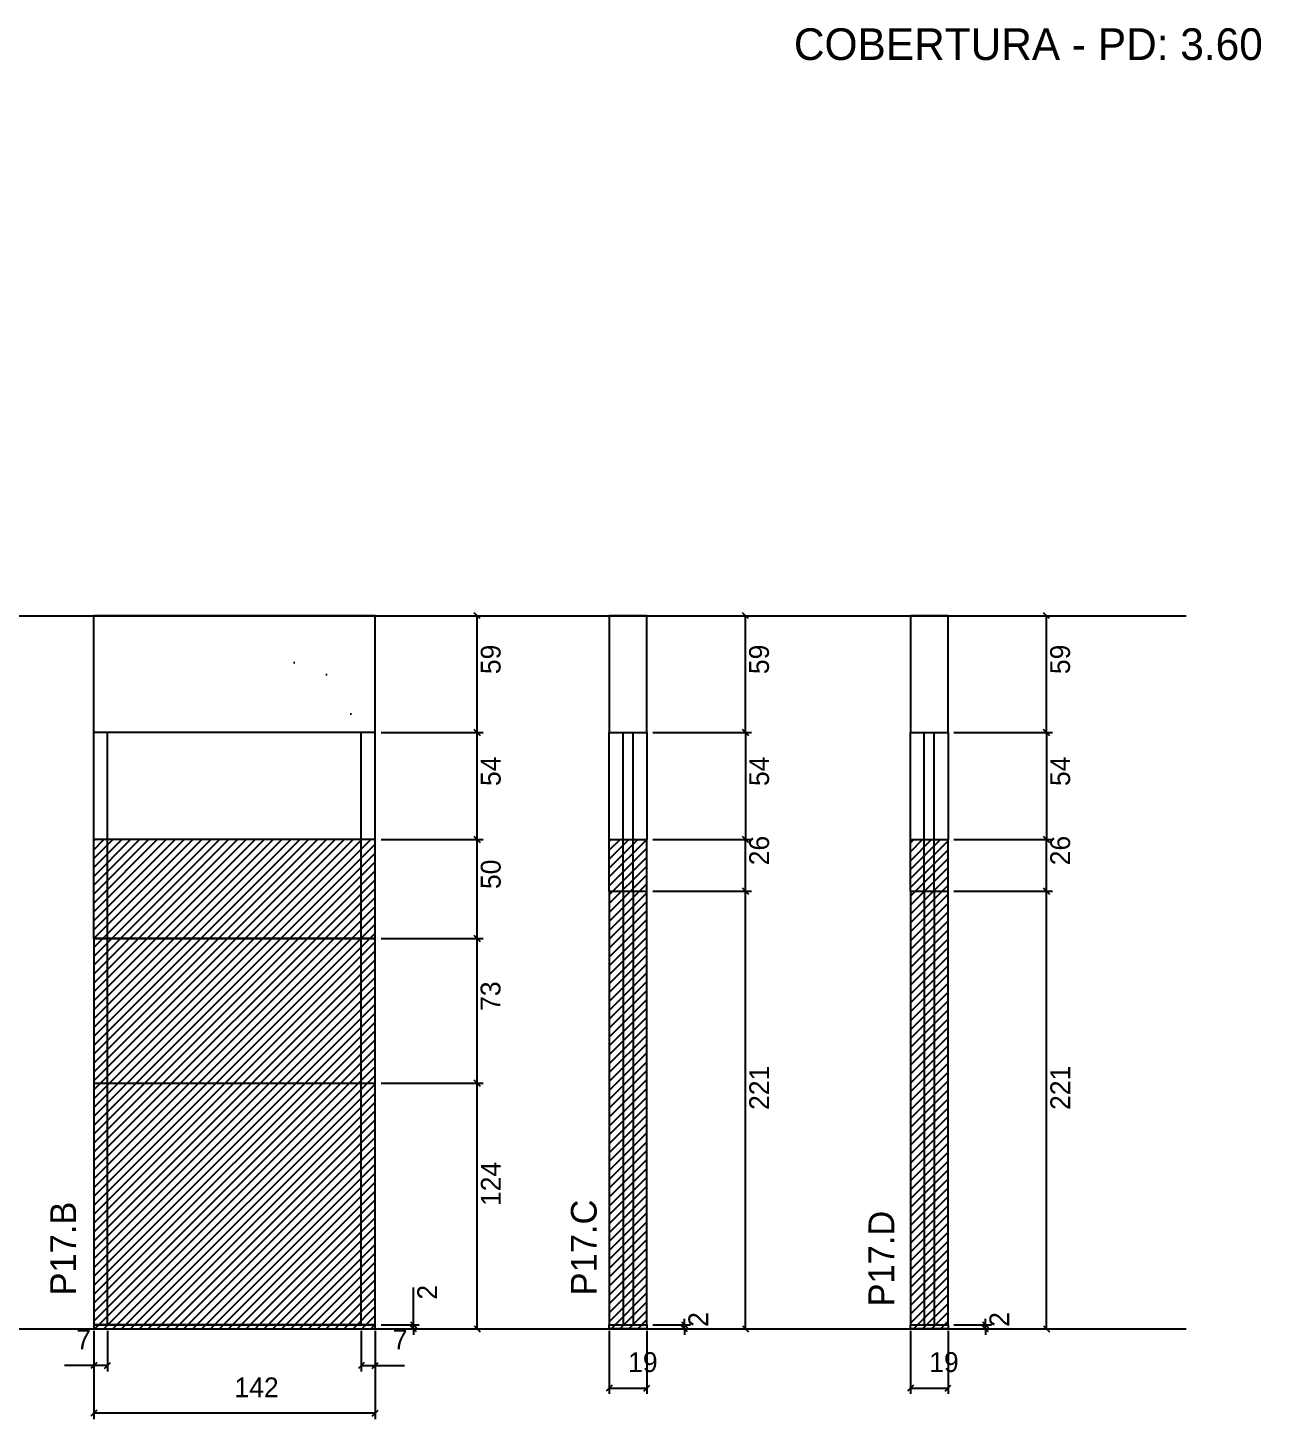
# Model space of a CAD drawing. Header units: metres. Extents: x 6042 to 7415, y 12348 to 13065.
# Drawn here: x 6792 to 7415, y 12348 to 13051 of the extents above; entities that cross this region are included whole.
import ezdxf

# ---------------------------------------------------------------- set-up
doc = ezdxf.new("R2010")
doc.units = ezdxf.units.M
for name, color, linetype in [('COTA', 7, 'Continuous'), ('Hachura', 7, 'Continuous'), ('NOMENCLATURA', 7, 'Continuous'), ('Nível', 7, 'Continuous'), ('Painéis', 7, 'Continuous'), ('SARR_2.2x7', 7, 'Continuous'), ('Texto Seção', 7, 'Continuous')]:
    doc.layers.add(name, color=color, linetype=linetype)

msp = doc.modelspace()

# ---------------------------------------------------------------- hatches: boundary and pattern name
at = {"layer": 'COTA'}
h = msp.add_hatch(dxfattribs=at)
h.set_pattern_fill('AR-CONC')
h.paths.add_polyline_path([(6967.51, 12753.86), (6825.51, 12753.86), (6825.51, 12694.86), (6967.51, 12694.86), (6967.51, 12753.86), (6967.51, 12753.86)])
h = msp.add_hatch(dxfattribs=at)
h.set_pattern_fill('AR-CONC')
h.paths.add_polyline_path([(7104.63, 12694.86), (7104.63, 12753.86), (7085.63, 12753.86), (7085.63, 12694.86), (7104.63, 12694.86), (7104.63, 12694.86)])
h = msp.add_hatch(dxfattribs=at)
h.set_pattern_fill('AR-CONC')
h.paths.add_polyline_path([(7256.54, 12694.86), (7256.54, 12753.86), (7237.54, 12753.86), (7237.54, 12694.86), (7256.54, 12694.86), (7256.54, 12694.86)])
at = {"layer": 'Hachura'}
h = msp.add_hatch(dxfattribs=at)
h.set_pattern_fill('ANSI31')
h.paths.add_polyline_path([(6967.51, 12393.86), (6967.51, 12640.86), (6825.51, 12640.86), (6825.51, 12393.86), (6967.51, 12393.86)])
h = msp.add_hatch(dxfattribs=at)
h.set_pattern_fill('ANSI31')
h.paths.add_polyline_path([(7104.63, 12393.86), (7104.63, 12640.86), (7085.63, 12640.86), (7085.63, 12393.86), (7104.63, 12393.86)])
h = msp.add_hatch(dxfattribs=at)
h.set_pattern_fill('ANSI31')
h.paths.add_polyline_path([(7256.54, 12393.86), (7256.54, 12640.86), (7237.54, 12640.86), (7237.54, 12393.86), (7256.54, 12393.86)])

# ---------------------------------------------------------------- linework, layer by layer
at = {"layer": 'COTA', "color": 0, "lineweight": 25}
for p, q in [((7020.42, 12752.36), (7017.42, 12755.36)), ((7155.82, 12752.36), (7152.82, 12755.36)), ((7307.73, 12752.36), (7304.73, 12755.36)), ((7017.42, 12696.36), (7020.42, 12693.36)), ((7020.42, 12693.36), (7017.42, 12696.36)), ((7152.82, 12696.36), (7155.82, 12693.36)), ((7304.73, 12696.36), (7307.73, 12693.36)), ((7020.42, 12639.36), (7017.42, 12642.36)), ((7017.42, 12642.36), (7020.42, 12639.36)), ((7155.82, 12639.36), (7152.82, 12642.36)), ((7307.73, 12639.36), (7304.73, 12642.36)), ((7155.82, 12613.36), (7152.82, 12616.36)), ((7152.82, 12616.36), (7155.82, 12613.36)), ((7307.73, 12613.36), (7304.73, 12616.36)), ((7304.73, 12616.36), (7307.73, 12613.36)), ((7020.42, 12589.36), (7017.42, 12592.36)), ((7017.42, 12592.36), (7020.42, 12589.36)), ((7017.42, 12519.36), (7020.42, 12516.36)), ((7020.42, 12516.36), (7017.42, 12519.36)), ((6985.27, 12397.36), (6988.27, 12394.36)), ((7122.04, 12397.36), (7125.04, 12394.36)), ((7273.94, 12397.36), (7276.94, 12394.36)), ((6988.27, 12392.36), (6985.27, 12395.36)), ((7017.42, 12395.36), (7020.42, 12392.36)), ((7125.04, 12392.36), (7122.04, 12395.36)), ((7152.82, 12395.36), (7155.82, 12392.36)), ((7276.94, 12392.36), (7273.94, 12395.36)), ((7304.73, 12395.36), (7307.73, 12392.36)), ((6827.01, 12376.85), (6824.01, 12373.85)), ((6831.01, 12373.85), (6834.01, 12376.85)), ((6962.01, 12376.85), (6959.01, 12373.85)), ((6966.01, 12373.85), (6969.01, 12376.85)), ((7087.13, 12365.47), (7084.13, 12362.47)), ((7103.13, 12362.47), (7106.13, 12365.47)), ((7239.04, 12365.47), (7236.04, 12362.47)), ((7255.04, 12362.47), (7258.04, 12365.47)), ((6827.01, 12352.75), (6824.01, 12349.75)), ((6966.01, 12349.75), (6969.01, 12352.75))]:
    msp.add_line(p, q, dxfattribs=at)
at = {"layer": 'COTA', "color": 241, "lineweight": 25}
for p, q in [((6967.51, 12753.86), (6825.51, 12753.86)), ((6825.51, 12694.86), (6825.51, 12753.86)), ((6967.51, 12694.86), (6967.51, 12753.86))]:
    msp.add_line(p, q, dxfattribs=at)
at = {"layer": 'COTA', "color": 4, "lineweight": 25}
for p, q in [((6970.51, 12753.86), (7021.92, 12753.86)), ((7018.92, 12694.86), (7018.92, 12753.86)), ((7107.63, 12753.86), (7157.32, 12753.86)), ((7154.32, 12694.86), (7154.32, 12753.86)), ((7259.54, 12753.86), (7309.23, 12753.86)), ((7306.23, 12694.86), (7306.23, 12753.86)), ((6970.51, 12694.86), (7021.92, 12694.86)), ((6970.51, 12694.86), (7021.92, 12694.86)), ((7018.92, 12640.86), (7018.92, 12694.86)), ((7107.63, 12694.86), (7157.32, 12694.86)), ((7259.54, 12694.86), (7309.23, 12694.86)), ((6970.51, 12640.86), (7021.92, 12640.86)), ((6970.51, 12640.86), (7021.92, 12640.86)), ((7018.92, 12590.86), (7018.92, 12640.86)), ((7107.63, 12640.86), (7157.32, 12640.86)), ((7154.32, 12614.86), (7154.32, 12640.86)), ((7259.54, 12640.86), (7309.23, 12640.86)), ((7306.23, 12614.86), (7306.23, 12640.86)), ((7107.63, 12614.86), (7157.32, 12614.86)), ((7107.63, 12614.86), (7157.32, 12614.86)), ((7154.32, 12393.86), (7154.32, 12614.86)), ((7259.54, 12614.86), (7309.23, 12614.86)), ((7259.54, 12614.86), (7309.23, 12614.86)), ((7306.23, 12393.86), (7306.23, 12614.86)), ((6970.51, 12590.86), (7021.92, 12590.86)), ((6970.51, 12590.86), (7021.92, 12590.86)), ((7018.92, 12517.86), (7018.92, 12590.86)), ((6970.51, 12517.86), (7021.92, 12517.86)), ((6970.51, 12517.86), (7021.92, 12517.86)), ((7018.92, 12393.86), (7018.92, 12517.86)), ((6986.77, 12395.86), (6986.77, 12414.66)), ((7123.54, 12395.86), (7123.54, 12398.86)), ((7275.44, 12395.86), (7275.44, 12398.86)), ((6825.51, 12392.86), (6825.51, 12348.25)), ((6825.51, 12390.86), (6825.51, 12372.35)), ((6832.51, 12392.86), (6832.51, 12372.35)), ((6960.51, 12392.86), (6960.51, 12372.35)), ((6967.51, 12392.86), (6967.51, 12348.25)), ((6967.51, 12390.86), (6967.51, 12372.35)), ((6970.51, 12395.86), (6989.77, 12395.86)), ((6970.51, 12393.86), (6989.77, 12393.86)), ((6970.51, 12393.86), (7021.92, 12393.86)), ((6986.77, 12393.86), (6986.77, 12395.86)), ((6986.77, 12393.86), (6986.77, 12390.86)), ((7085.63, 12392.86), (7085.63, 12360.97)), ((7104.63, 12392.86), (7104.63, 12360.97)), ((7107.63, 12395.86), (7126.54, 12395.86)), ((7107.63, 12393.86), (7126.54, 12393.86)), ((7107.63, 12393.86), (7157.32, 12393.86)), ((7123.54, 12393.86), (7123.54, 12395.86)), ((7123.54, 12393.86), (7123.54, 12390.86)), ((7237.54, 12392.86), (7237.54, 12360.97)), ((7256.54, 12392.86), (7256.54, 12360.97)), ((7259.54, 12395.86), (7278.44, 12395.86)), ((7259.54, 12393.86), (7278.44, 12393.86)), ((7259.54, 12393.86), (7309.23, 12393.86)), ((7275.44, 12393.86), (7275.44, 12395.86)), ((7275.44, 12393.86), (7275.44, 12390.86)), ((6825.51, 12375.35), (6810.78, 12375.35)), ((6832.51, 12375.35), (6825.51, 12375.35)), ((6960.51, 12375.35), (6967.51, 12375.35)), ((6967.51, 12375.35), (6982.24, 12375.35)), ((7085.63, 12363.97), (7104.63, 12363.97)), ((7237.54, 12363.97), (7256.54, 12363.97)), ((6967.51, 12351.25), (6825.51, 12351.25))]:
    msp.add_line(p, q, dxfattribs=at)
at = {"layer": 'COTA', "color": 241, "lineweight": 25}
for points in [[(7104.63, 12694.86), (7104.63, 12753.86), (7085.63, 12753.86), (7085.63, 12694.86)], [(7256.54, 12694.86), (7256.54, 12753.86), (7237.54, 12753.86), (7237.54, 12694.86)]]:
    msp.add_lwpolyline(points, dxfattribs=at)
at = {"layer": 'Nível', "color": 4, "lineweight": 25}
for p, q in [((6434.66, 12753.86), (7376.68, 12753.86)), ((6466.48, 12393.86), (7376.68, 12393.86))]:
    msp.add_line(p, q, dxfattribs=at)
at = {"layer": 'Painéis', "color": 200, "lineweight": 25}
for p, q in [((6967.51, 12694.86), (6825.51, 12694.86)), ((6825.51, 12640.86), (6825.51, 12694.86)), ((6967.51, 12640.86), (6967.51, 12694.86)), ((7085.63, 12640.86), (7085.63, 12694.86)), ((7085.63, 12694.86), (7104.63, 12694.86)), ((7104.63, 12694.86), (7104.63, 12640.86)), ((7237.54, 12640.86), (7237.54, 12694.86)), ((7237.54, 12694.86), (7256.54, 12694.86)), ((7256.54, 12694.86), (7256.54, 12640.86)), ((6967.51, 12640.86), (6825.51, 12640.86)), ((6825.51, 12590.86), (6825.51, 12640.86)), ((6967.51, 12590.86), (6967.51, 12640.86)), ((7085.63, 12640.86), (7104.63, 12640.86)), ((7085.63, 12614.86), (7085.63, 12640.86)), ((7104.63, 12614.86), (7104.63, 12640.86)), ((7237.54, 12640.86), (7256.54, 12640.86)), ((7237.54, 12614.86), (7237.54, 12640.86)), ((7256.54, 12614.86), (7256.54, 12640.86)), ((7085.63, 12614.86), (7085.63, 12395.86)), ((7085.63, 12614.86), (7104.63, 12614.86)), ((7104.63, 12395.86), (7104.63, 12614.86)), ((7237.54, 12614.86), (7237.54, 12395.86)), ((7237.54, 12614.86), (7256.54, 12614.86)), ((7256.54, 12395.86), (7256.54, 12614.86)), ((6825.51, 12590.86), (6825.51, 12393.86)), ((6825.51, 12590.86), (6967.51, 12590.86)), ((6967.51, 12590.86), (6825.51, 12590.86)), ((6967.51, 12590.86), (6825.51, 12590.86)), ((6967.51, 12590.86), (6825.51, 12590.86)), ((6883.01, 12590.86), (6910.01, 12590.86)), ((6967.51, 12393.86), (6967.51, 12590.86)), ((6825.51, 12517.86), (6967.51, 12517.86)), ((6825.51, 12395.86), (6967.51, 12395.86)), ((7085.63, 12395.86), (7104.63, 12395.86)), ((7237.54, 12395.86), (7256.54, 12395.86))]:
    msp.add_line(p, q, dxfattribs=at)
at = {"layer": 'Painéis', "color": 4, "lineweight": 25}
for p, q in [((7107.63, 12694.86), (7157.32, 12694.86)), ((7154.32, 12694.86), (7154.32, 12640.86)), ((7259.54, 12694.86), (7309.23, 12694.86)), ((7306.23, 12694.86), (7306.23, 12640.86)), ((7107.63, 12640.86), (7157.32, 12640.86)), ((7259.54, 12640.86), (7309.23, 12640.86))]:
    msp.add_line(p, q, dxfattribs=at)
at = {"layer": 'Painéis', "color": 0, "lineweight": 25}
for p, q in [((7155.82, 12693.36), (7152.82, 12696.36)), ((7307.73, 12693.36), (7304.73, 12696.36)), ((7152.82, 12642.36), (7155.82, 12639.36)), ((7304.73, 12642.36), (7307.73, 12639.36))]:
    msp.add_line(p, q, dxfattribs=at)
at = {"layer": 'Painéis', "color": 200, "lineweight": 25}
for points in [[(6967.51, 12395.86), (6825.51, 12395.86), (6825.51, 12393.86), (6967.51, 12393.86)], [(7085.63, 12395.86), (7104.63, 12395.86), (7104.63, 12393.86), (7085.63, 12393.86)], [(7237.54, 12395.86), (7256.54, 12395.86), (7256.54, 12393.86), (7237.54, 12393.86)]]:
    msp.add_lwpolyline(points, close=True, dxfattribs=at)
at = {"layer": 'SARR_2.2x7', "color": 40, "lineweight": 25}
for p, q in [((6832.51, 12640.86), (6832.51, 12694.86)), ((6960.51, 12640.86), (6960.51, 12694.86)), ((7092.63, 12640.86), (7092.63, 12694.86)), ((7097.63, 12640.86), (7097.63, 12694.86)), ((7244.54, 12640.86), (7244.54, 12694.86)), ((7249.54, 12640.86), (7249.54, 12694.86)), ((6832.51, 12590.86), (6832.51, 12640.86)), ((6960.51, 12590.86), (6960.51, 12640.86)), ((7092.63, 12614.86), (7092.63, 12640.86)), ((7097.63, 12614.86), (7097.63, 12640.86)), ((7244.54, 12614.86), (7244.54, 12640.86)), ((7249.54, 12614.86), (7249.54, 12640.86)), ((7092.63, 12614.86), (7092.63, 12395.86)), ((7097.63, 12614.86), (7097.63, 12395.86)), ((7244.54, 12614.86), (7244.54, 12395.86)), ((7249.54, 12614.86), (7249.54, 12395.86)), ((6832.51, 12517.86), (6832.51, 12590.86)), ((6960.51, 12517.86), (6960.51, 12590.86)), ((6832.51, 12395.86), (6832.51, 12517.86)), ((6960.51, 12395.86), (6960.51, 12517.86))]:
    msp.add_line(p, q, dxfattribs=at)

# ---------------------------------------------------------------- texts
at = {"layer": 'COTA', "color": 240, "lineweight": 25}
for s, p in [('59', (7030.78, 12724.36)), ('59', (7166.18, 12724.36)), ('59', (7318.09, 12724.36)), ('54', (7030.81, 12667.86)), ('26', (7166.22, 12627.86)), ('26', (7318.12, 12627.86)), ('50', (7030.81, 12615.86)), ('73', (7030.7, 12554.36)), ('221', (7166.26, 12504.36)), ('221', (7318.17, 12504.36)), ('124', (7030.85, 12455.86)), ('2', (6998.77, 12408.61)), ('2', (7135.54, 12394.86)), ('2', (7287.44, 12394.86))]:
    msp.add_text(s, height=10, rotation=90, dxfattribs=at).set_placement(p)
for s, p in [('7', (6816.64, 12383.43)), ('7', (6976.37, 12383.43)), ('19', (7095.13, 12372.06)), ('19', (7247.04, 12372.06)), ('142', (6896.51, 12359.32))]:
    msp.add_text(s, height=10, dxfattribs=at).set_placement(p)
at = {"layer": 'NOMENCLATURA', "color": 2, "lineweight": 25}
msp.add_text('COBERTURA - PD: 3.60', height=16, dxfattribs=at).set_placement((7178.78, 13034.37))
at = {"layer": 'Painéis', "color": 240, "lineweight": 25}
for p in [(7166.21, 12667.86), (7318.12, 12667.86)]:
    msp.add_text('54', height=10, rotation=90, dxfattribs=at).set_placement(p)
at = {"layer": 'Texto Seção', "color": 7, "lineweight": 15}
for s, p in [('P17.B', (6816.56, 12410.69)), ('P17.C', (7079.28, 12410.76)), ('P17.D', (7229.4, 12405.15))]:
    msp.add_text(s, height=13, rotation=90, dxfattribs=at).set_placement(p)

doc.saveas('drawing.dxf')
